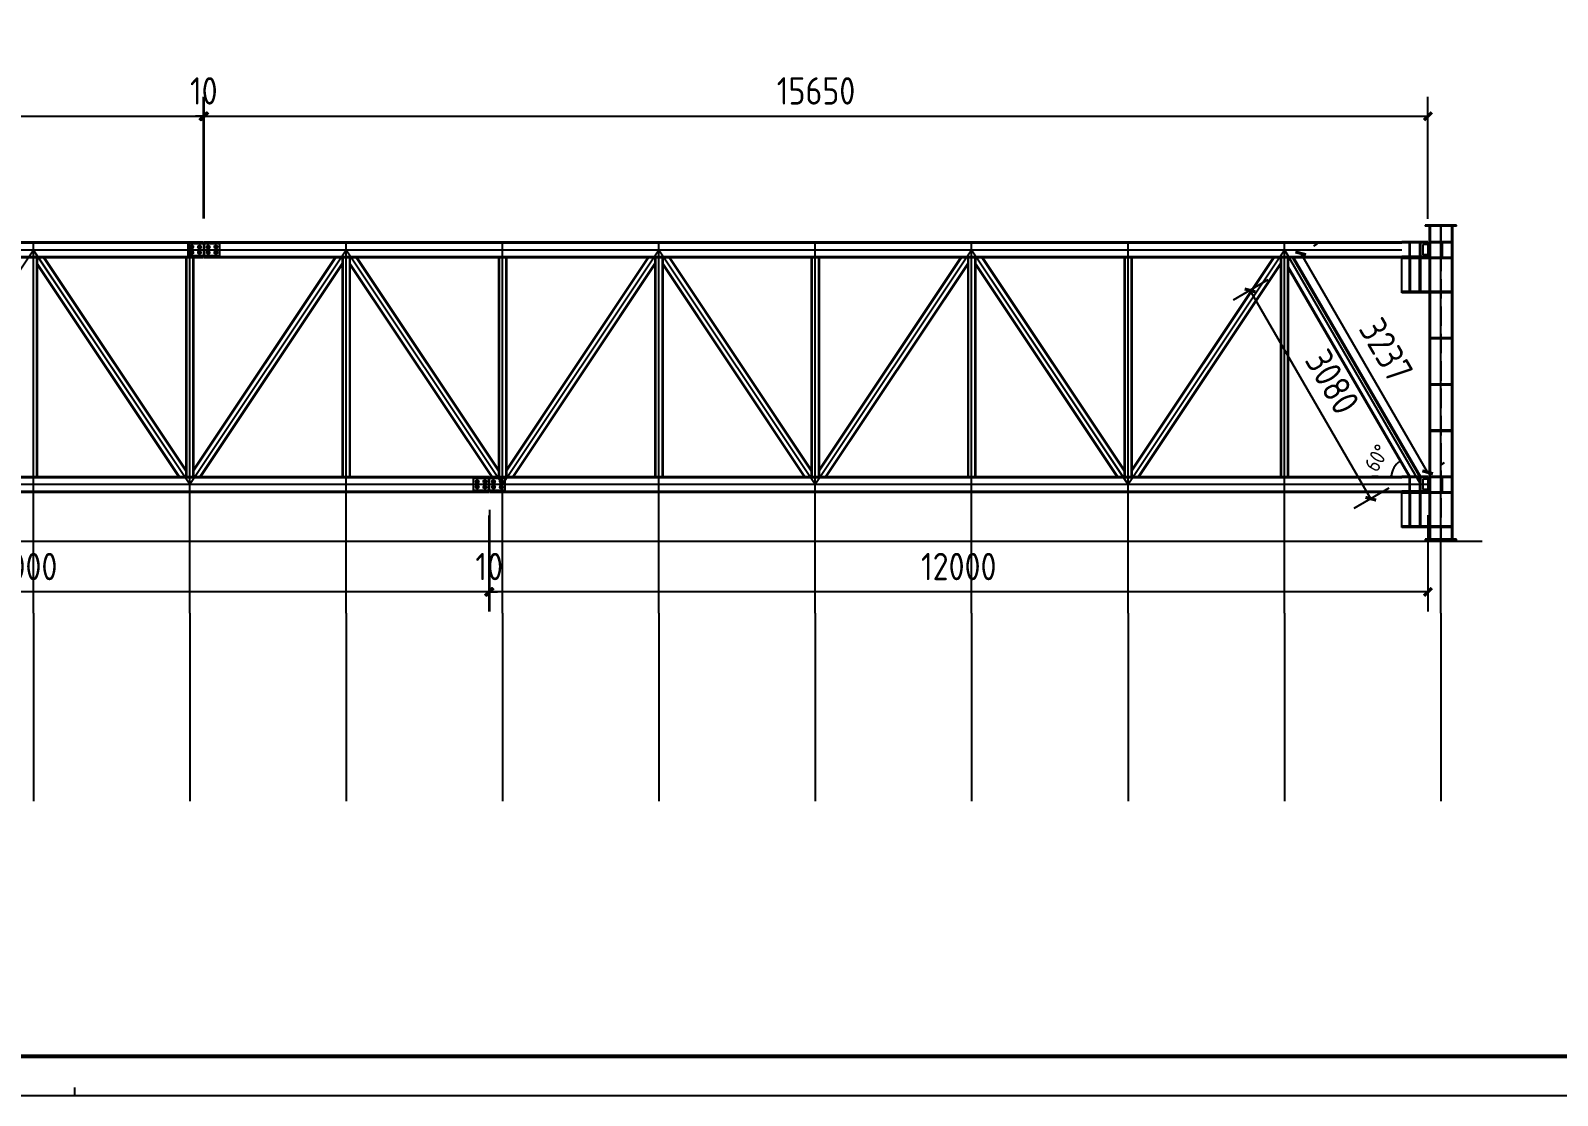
# Model space of a CAD drawing. Extents: x 1689 to 157754, y 6281 to 73826.
# Drawn here: x 94550 to 114078, y 6281 to 19898 of the extents above; entities that cross this region are included whole.
import ezdxf
from ezdxf.enums import TextEntityAlignment as Align

# ---------------------------------------------------------------- set-up
doc = ezdxf.new("R2010")
doc.units = 0
doc.header["$LTSCALE"] = 1000
doc.header["$MEASUREMENT"] = 0
doc.linetypes.add('DASH', pattern=[0.35, 0.25, -0.1])
for name, color, linetype in [('AXIS', 3, 'Continuous'), ('DOTE', 1, 'Continuous'), ('PUB_TITLE', 4, 'Continuous')]:
    doc.layers.add(name, color=color, linetype=linetype)
doc.styles.get("Standard").update_dxf_attribs({"font": 'gbenor.shx', "bigfont": 'gbcbig.shx'})
doc.dimstyles.get("Standard").update_dxf_attribs({"dimscale": 100, "dimtxt": 3.5, "dimasz": 1, "dimexe": 2.5, "dimexo": 3, "dimgap": 1.5, "dimtad": 1, "dimdec": 0, "dimzin": 0, "dimdsep": 46, "dimtxsty": 'Standard', "dimblk": 'ARCHTICK', "dimcen": 0.09, "dimadec": 0, "dimazin": 0, "dimtfac": 1, "dimtdec": 0, "dimtix": 1, "dimtmove": 2, "dimatfit": 3, "dimfxl": 1, "dimtolj": 1, "dimtzin": 0, "dimarcsym": 0})

# ---------------------------------------------------------------- blocks, each defined once
blk = doc.blocks.new('$titleblk$00000167')
blk.add_line((-594.5, 0), (-594.5, 2))
blk.add_lwpolyline([(-1189, 0), (0, 0), (0, 841), (-1189, 841)], close=True)
at = {"const_width": 1}
blk.add_lwpolyline([(-1164, 10), (-10, 10), (-10, 831), (-1164, 831)], close=True, dxfattribs=at)
at = {"flags": 4}
for tag, p in [('(扩展图名)', (-62.12, 184.1)), ('图名', (-62.12, 180.13)), ('日期', (-62.12, 172.03)), ('图号', (-62.12, 163.99)), ('比例', (-62.12, 156)), ('子项', (-59.56, 82.07)), ('工程名称', (-59.24, 70.19)), ('设计号', (-36.91, 28.62))]:
    blk.add_attdef(tag, text='', height=3.5, dxfattribs=at).set_placement(p, align=Align.CENTER)
for tag, p in [('设计人', (-64.84, 148.13)), ('负责人', (-64.71, 140.27)), ('主持人', (-64.73, 132.26)), ('校对人', (-64.28, 124.4)), ('审核人', (-63.96, 116.15)), ('审定人', (-64.16, 107.95)), ('所长', (-64.16, 99.76))]:
    blk.add_attdef(tag, p, '', height=3.5)
blk = doc.blocks.new('_ArchTick')
at = {"color": 0, "linetype": 'ByBlock', "const_width": 0.4}
blk.add_lwpolyline([(-0.5, -0.5), (0.5, 0.5)], dxfattribs=at)
blk = doc.blocks.new('*D123')
at = {"color": 0, "lineweight": -2}
for p, q in [((112418, 14249), (110794, 17049)), ((110961, 17146), (111010, 17174)), ((112585, 14346), (112634, 14374))]:
    blk.add_line(p, q, dxfattribs=at)
at = {"layer": 'Defpoints', "color": 0}
for p in [(110702, 16995), (110794, 17049), (112326, 14195)]:
    blk.add_point(p, dxfattribs=at)
at = {"color": 0, "lineweight": -2, "xscale": 100, "yscale": 100, "zscale": 100}
for p, rotation in [((110794, 17049), 120.1137331509831), ((112418, 14249), 300.1137331509831)]:
    blk.add_blockref('_ArchTick', p, dxfattribs=dict(at, rotation=rotation))
at = {"color": 0, "insert": (111887, 15812), "char_height": 350, "attachment_point": 5, "rotation": 300.1137}
blk.add_mtext('\\A1;3237', dxfattribs=at)
blk = doc.blocks.new('*D124')
at = {"color": 0, "lineweight": -2}
for p, q in [((110376, 16709), (109930, 16450)), ((111691, 13911), (110146, 16575)), ((111922, 14045), (111475, 13786))]:
    blk.add_line(p, q, dxfattribs=at)
at = {"layer": 'Defpoints', "color": 0}
for p in [(110636, 16860), (110146, 16575), (112181, 14195)]:
    blk.add_point(p, dxfattribs=at)
at = {"color": 0, "lineweight": -2, "xscale": 100, "yscale": 100, "zscale": 100}
for p, rotation in [((110146, 16575), 120.1137331509824), ((111691, 13911), 300.1137331509824)]:
    blk.add_blockref('_ArchTick', p, dxfattribs=dict(at, rotation=rotation))
at = {"color": 0, "insert": (111200, 15406), "char_height": 350, "attachment_point": 5, "rotation": 300.1137}
blk.add_mtext('\\A1;3080', dxfattribs=at)
blk = doc.blocks.new('*D125')
at = {"color": 0, "lineweight": -2}
blk.add_line((111786, 14195), (111705, 14195), dxfattribs=at)
blk.add_arc((112181, 14195), 226, 120.1137, 180, dxfattribs=at)
at = {"layer": 'Defpoints', "color": 0}
for p in [(110636, 16860), (112008, 14340), (112086, 14195), (112181, 14195), (112421, 14195)]:
    blk.add_point(p, dxfattribs=at)
at = {"color": 0, "lineweight": -2, "xscale": 30, "yscale": 30, "zscale": 30}
for p, rotation in [((112068, 14391), 30.11373315098232), ((111955, 14195), 270.0000000000044)]:
    blk.add_blockref('_ArchTick', p, dxfattribs=dict(at, rotation=rotation))
at = {"color": 0, "insert": (111768, 14433), "char_height": 200, "attachment_point": 5, "rotation": 60.0569}
blk.add_mtext('\\A1;60°', dxfattribs=at)
blk = doc.blocks.new('*D137')
at = {"layer": 'AXIS', "color": 0, "lineweight": -2}
for p, q in [((84761, 17495), (84761, 19051)), ((96761, 17495), (96761, 19051)), ((84761, 18801), (96761, 18801))]:
    blk.add_line(p, q, dxfattribs=at)
at = {"layer": 'Defpoints', "color": 0}
for p in [(96761, 18801), (84761, 17195), (96761, 17195)]:
    blk.add_point(p, dxfattribs=at)
at = {"layer": 'AXIS', "color": 0, "lineweight": -2, "xscale": 100, "yscale": 100, "zscale": 100, "rotation": 180}
blk.add_blockref('_ArchTick', (84761, 18801), dxfattribs=at)
at = {"layer": 'AXIS', "color": 0, "lineweight": -2, "xscale": 100, "yscale": 100, "zscale": 100}
blk.add_blockref('_ArchTick', (96761, 18801), dxfattribs=at)
at = {"layer": 'AXIS', "color": 0, "insert": (90761, 19126), "char_height": 350, "attachment_point": 5}
blk.add_mtext('\\A1;12000', dxfattribs=at)
blk = doc.blocks.new('*D138')
at = {"layer": 'AXIS', "color": 0, "lineweight": -2}
for p, q in [((96761, 17495), (96761, 19051)), ((96771, 17495), (96771, 19051)), ((96761, 18801), (96661, 18801)), ((96761, 18801), (96771, 18801)), ((96771, 18801), (96871, 18801))]:
    blk.add_line(p, q, dxfattribs=at)
at = {"layer": 'Defpoints', "color": 0}
for p in [(96771, 18801), (96761, 17195), (96771, 17195)]:
    blk.add_point(p, dxfattribs=at)
at = {"layer": 'AXIS', "color": 0, "lineweight": -2, "xscale": 100, "yscale": 100, "zscale": 100}
blk.add_blockref('_ArchTick', (96761, 18801), dxfattribs=at)
at = {"layer": 'AXIS', "color": 0, "lineweight": -2, "xscale": 100, "yscale": 100, "zscale": 100, "rotation": 180}
blk.add_blockref('_ArchTick', (96771, 18801), dxfattribs=at)
at = {"layer": 'AXIS', "color": 0, "insert": (96766, 19126), "char_height": 350, "attachment_point": 5}
blk.add_mtext('\\A1;10', dxfattribs=at)
blk = doc.blocks.new('*D139')
at = {"layer": 'AXIS', "color": 0, "lineweight": -2}
for p, q in [((96771, 17495), (96771, 19051)), ((112421, 17489), (112421, 19051)), ((96771, 18801), (112421, 18801))]:
    blk.add_line(p, q, dxfattribs=at)
at = {"layer": 'Defpoints', "color": 0}
for p in [(112421, 18801), (96771, 17195), (112421, 17189)]:
    blk.add_point(p, dxfattribs=at)
at = {"layer": 'AXIS', "color": 0, "lineweight": -2, "xscale": 100, "yscale": 100, "zscale": 100, "rotation": 180}
blk.add_blockref('_ArchTick', (96771, 18801), dxfattribs=at)
at = {"layer": 'AXIS', "color": 0, "lineweight": -2, "xscale": 100, "yscale": 100, "zscale": 100}
blk.add_blockref('_ArchTick', (112421, 18801), dxfattribs=at)
at = {"layer": 'AXIS', "color": 0, "insert": (104596, 19126), "char_height": 350, "attachment_point": 5}
blk.add_mtext('\\A1;15650', dxfattribs=at)
blk = doc.blocks.new('*D140')
at = {"layer": 'AXIS', "color": 0, "lineweight": -2}
for p, q in [((100421, 13770), (100421, 12469)), ((112421, 13699), (112421, 12469)), ((112421, 12719), (100421, 12719))]:
    blk.add_line(p, q, dxfattribs=at)
at = {"layer": 'Defpoints', "color": 0}
for p in [(100421, 14070), (112421, 13999), (100421, 12719)]:
    blk.add_point(p, dxfattribs=at)
at = {"layer": 'AXIS', "color": 0, "lineweight": -2, "xscale": 100, "yscale": 100, "zscale": 100, "rotation": 180}
blk.add_blockref('_ArchTick', (100421, 12719), dxfattribs=at)
at = {"layer": 'AXIS', "color": 0, "lineweight": -2, "xscale": 100, "yscale": 100, "zscale": 100}
blk.add_blockref('_ArchTick', (112421, 12719), dxfattribs=at)
at = {"layer": 'AXIS', "color": 0, "insert": (106421, 13044), "char_height": 350, "attachment_point": 5}
blk.add_mtext('\\A1;12000', dxfattribs=at)
blk = doc.blocks.new('*D141')
at = {"layer": 'AXIS', "color": 0, "lineweight": -2}
for p, q in [((100411, 13695), (100411, 12469)), ((100421, 13770), (100421, 12469)), ((100411, 12719), (100311, 12719)), ((100421, 12719), (100411, 12719)), ((100421, 12719), (100521, 12719))]:
    blk.add_line(p, q, dxfattribs=at)
at = {"layer": 'Defpoints', "color": 0}
for p in [(100421, 14070), (100411, 13995), (100411, 12719)]:
    blk.add_point(p, dxfattribs=at)
at = {"layer": 'AXIS', "color": 0, "lineweight": -2, "xscale": 100, "yscale": 100, "zscale": 100}
blk.add_blockref('_ArchTick', (100411, 12719), dxfattribs=at)
at = {"layer": 'AXIS', "color": 0, "lineweight": -2, "xscale": 100, "yscale": 100, "zscale": 100, "rotation": 180}
blk.add_blockref('_ArchTick', (100421, 12719), dxfattribs=at)
at = {"layer": 'AXIS', "color": 0, "insert": (100416, 13044), "char_height": 350, "attachment_point": 5}
blk.add_mtext('\\A1;10', dxfattribs=at)
blk = doc.blocks.new('*D142')
at = {"layer": 'AXIS', "color": 0, "lineweight": -2}
for p, q in [((88411, 13695), (88411, 12469)), ((100411, 13695), (100411, 12469)), ((100411, 12719), (88411, 12719))]:
    blk.add_line(p, q, dxfattribs=at)
at = {"layer": 'Defpoints', "color": 0}
for p in [(88411, 13995), (100411, 13995), (88411, 12719)]:
    blk.add_point(p, dxfattribs=at)
at = {"layer": 'AXIS', "color": 0, "lineweight": -2, "xscale": 100, "yscale": 100, "zscale": 100, "rotation": 180}
blk.add_blockref('_ArchTick', (88411, 12719), dxfattribs=at)
at = {"layer": 'AXIS', "color": 0, "lineweight": -2, "xscale": 100, "yscale": 100, "zscale": 100}
blk.add_blockref('_ArchTick', (100411, 12719), dxfattribs=at)
at = {"layer": 'AXIS', "color": 0, "insert": (94411, 13044), "char_height": 350, "attachment_point": 5}
blk.add_mtext('\\A1;12000', dxfattribs=at)

msp = doc.modelspace()

# ---------------------------------------------------------------- hatches: boundary and pattern name
h = msp.add_hatch()
h.set_pattern_fill('ANSI31', color=2, style=0)
h.set_pattern_definition([(45, (12010.5188, 0), (-1.122532015, 1.122532015), [])])
h.paths.add_polyline_path([(96611.4, 17150.2, 0.2152504), (96596.4, 17143.5), (96596.4, 17130.2), (96611.4, 17130.2)])
h.paths.add_polyline_path([(96611.4, 17130.2), (96596.4, 17130.2), (96596.4, 17117, 0.2152504), (96611.4, 17110.2)])
h.paths.add_polyline_path([(96596.4, 17143.5, 0.1826758), (96591.4, 17130.2), (96596.4, 17130.2)])
h.paths.add_polyline_path([(96596.4, 17130.2), (96591.4, 17130.2, 0.1826758), (96596.4, 17117)])
h.paths.add_polyline_path([(96631.4, 17130.2), (96611.4, 17130.2), (96611.4, 17110.2, 0.4142136)])
h.paths.add_polyline_path([(96611.4, 17150.2), (96611.4, 17130.2), (96631.4, 17130.2, 0.4142136)])
h.paths.add_polyline_path([(96611.4, 17080.2, 0.2152504), (96596.4, 17073.5), (96596.4, 17060.2), (96611.4, 17060.2)])
h.paths.add_polyline_path([(96596.4, 17073.5, 0.1826758), (96591.4, 17060.2), (96596.4, 17060.2)])
h.paths.add_polyline_path([(96596.4, 17060.2), (96591.4, 17060.2, 0.1826758), (96596.4, 17047)])
h.paths.add_polyline_path([(96611.4, 17060.2), (96596.4, 17060.2), (96596.4, 17047, 0.2152504), (96611.4, 17040.2)])
h.paths.add_polyline_path([(96631.4, 17060.2), (96611.4, 17060.2), (96611.4, 17040.2, 0.4142136)])
h.paths.add_polyline_path([(96611.4, 17080.2), (96611.4, 17060.2), (96631.4, 17060.2, 0.4142136)])
h.paths.add_polyline_path([(96711.4, 17080.2, 0.4142136), (96691.4, 17060.2), (96711.4, 17060.2)])
h.paths.add_polyline_path([(96711.4, 17060.2), (96691.4, 17060.2, 0.4142136), (96711.4, 17040.2)])
h.paths.add_polyline_path([(96731.4, 17060.2), (96711.4, 17060.2), (96711.4, 17040.2, 0.4142136)])
h.paths.add_polyline_path([(96711.4, 17080.2), (96711.4, 17060.2), (96731.4, 17060.2, 0.4142136)])
h.paths.add_polyline_path([(96711.4, 17130.2), (96691.4, 17130.2, 0.4142136), (96711.4, 17110.2)])
h.paths.add_polyline_path([(96711.4, 17150.2, 0.4142136), (96691.4, 17130.2), (96711.4, 17130.2)])
h.paths.add_polyline_path([(96711.4, 17150.2), (96711.4, 17130.2), (96731.4, 17130.2, 0.4142136)])
h.paths.add_polyline_path([(96731.4, 17130.2), (96711.4, 17130.2), (96711.4, 17110.2, 0.4142136)])
h.paths.add_polyline_path([(96821.4, 17150.2, 0.4142136), (96801.4, 17130.2), (96821.4, 17130.2)])
h.paths.add_polyline_path([(96821.4, 17130.2), (96801.4, 17130.2, 0.4142136), (96821.4, 17110.2)])
h.paths.add_polyline_path([(96821.4, 17150.2), (96821.4, 17130.2), (96841.4, 17130.2, 0.4142136)])
h.paths.add_polyline_path([(96841.4, 17130.2), (96821.4, 17130.2), (96821.4, 17110.2, 0.4142136)])
h.paths.add_polyline_path([(96821.4, 17080.2, 0.4142136), (96801.4, 17060.2), (96821.4, 17060.2)])
h.paths.add_polyline_path([(96821.4, 17060.2), (96801.4, 17060.2, 0.4142136), (96821.4, 17040.2)])
h.paths.add_polyline_path([(96821.4, 17080.2), (96821.4, 17060.2), (96841.4, 17060.2, 0.4142136)])
h.paths.add_polyline_path([(96841.4, 17060.2), (96821.4, 17060.2), (96821.4, 17040.2, 0.4142136)])
h.paths.add_polyline_path([(96921.4, 17130.2), (96901.4, 17130.2, 0.4142136), (96921.4, 17110.2)])
h.paths.add_polyline_path([(96921.4, 17150.2, 0.4142136), (96901.4, 17130.2), (96921.4, 17130.2)])
h.paths.add_polyline_path([(96921.4, 17150.2), (96921.4, 17130.2), (96941.4, 17130.2, 0.4142136)])
h.paths.add_polyline_path([(96941.4, 17130.2), (96921.4, 17130.2), (96921.4, 17110.2, 0.4142136)])
h.paths.add_polyline_path([(96921.4, 17080.2, 0.4142136), (96901.4, 17060.2), (96921.4, 17060.2)])
h.paths.add_polyline_path([(96921.4, 17060.2), (96901.4, 17060.2, 0.4142136), (96921.4, 17040.2)])
h.paths.add_polyline_path([(96941.4, 17060.2), (96921.4, 17060.2), (96921.4, 17040.2, 0.4142136)])
h.paths.add_polyline_path([(96921.4, 17080.2), (96921.4, 17060.2), (96941.4, 17060.2, 0.4142136)])
h = msp.add_hatch()
h.set_pattern_fill('ANSI31', color=2, style=0)
h.set_pattern_definition([(45, (15660.5188, -3000), (-1.122532015, 1.122532015), [])])
h.paths.add_polyline_path([(100261.4, 14150.2, 0.2152504), (100246.4, 14143.5), (100246.4, 14130.2), (100261.4, 14130.2)])
h.paths.add_polyline_path([(100261.4, 14130.2), (100246.4, 14130.2), (100246.4, 14117, 0.2152504), (100261.4, 14110.2)])
h.paths.add_polyline_path([(100246.4, 14143.5, 0.1826758), (100241.4, 14130.2), (100246.4, 14130.2)])
h.paths.add_polyline_path([(100246.4, 14130.2), (100241.4, 14130.2, 0.1826758), (100246.4, 14117)])
h.paths.add_polyline_path([(100281.4, 14130.2), (100261.4, 14130.2), (100261.4, 14110.2, 0.4142136)])
h.paths.add_polyline_path([(100261.4, 14150.2), (100261.4, 14130.2), (100281.4, 14130.2, 0.4142136)])
h.paths.add_polyline_path([(100261.4, 14080.2, 0.2152504), (100246.4, 14073.5), (100246.4, 14060.2), (100261.4, 14060.2)])
h.paths.add_polyline_path([(100246.4, 14073.5, 0.1826758), (100241.4, 14060.2), (100246.4, 14060.2)])
h.paths.add_polyline_path([(100246.4, 14060.2), (100241.4, 14060.2, 0.1826758), (100246.4, 14047)])
h.paths.add_polyline_path([(100261.4, 14060.2), (100246.4, 14060.2), (100246.4, 14047, 0.2152504), (100261.4, 14040.2)])
h.paths.add_polyline_path([(100281.4, 14060.2), (100261.4, 14060.2), (100261.4, 14040.2, 0.4142136)])
h.paths.add_polyline_path([(100261.4, 14080.2), (100261.4, 14060.2), (100281.4, 14060.2, 0.4142136)])
h.paths.add_polyline_path([(100361.4, 14080.2, 0.4142136), (100341.4, 14060.2), (100361.4, 14060.2)])
h.paths.add_polyline_path([(100361.4, 14060.2), (100341.4, 14060.2, 0.4142136), (100361.4, 14040.2)])
h.paths.add_polyline_path([(100381.4, 14060.2), (100361.4, 14060.2), (100361.4, 14040.2, 0.4142136)])
h.paths.add_polyline_path([(100361.4, 14080.2), (100361.4, 14060.2), (100381.4, 14060.2, 0.4142136)])
h.paths.add_polyline_path([(100361.4, 14130.2), (100341.4, 14130.2, 0.4142136), (100361.4, 14110.2)])
h.paths.add_polyline_path([(100361.4, 14150.2, 0.4142136), (100341.4, 14130.2), (100361.4, 14130.2)])
h.paths.add_polyline_path([(100361.4, 14150.2), (100361.4, 14130.2), (100381.4, 14130.2, 0.4142136)])
h.paths.add_polyline_path([(100381.4, 14130.2), (100361.4, 14130.2), (100361.4, 14110.2, 0.4142136)])
h.paths.add_polyline_path([(100471.4, 14150.2, 0.4142136), (100451.4, 14130.2), (100471.4, 14130.2)])
h.paths.add_polyline_path([(100471.4, 14130.2), (100451.4, 14130.2, 0.4142136), (100471.4, 14110.2)])
h.paths.add_polyline_path([(100471.4, 14150.2), (100471.4, 14130.2), (100491.4, 14130.2, 0.4142136)])
h.paths.add_polyline_path([(100491.4, 14130.2), (100471.4, 14130.2), (100471.4, 14110.2, 0.4142136)])
h.paths.add_polyline_path([(100471.4, 14080.2, 0.4142136), (100451.4, 14060.2), (100471.4, 14060.2)])
h.paths.add_polyline_path([(100471.4, 14060.2), (100451.4, 14060.2, 0.4142136), (100471.4, 14040.2)])
h.paths.add_polyline_path([(100471.4, 14080.2), (100471.4, 14060.2), (100491.4, 14060.2, 0.4142136)])
h.paths.add_polyline_path([(100491.4, 14060.2), (100471.4, 14060.2), (100471.4, 14040.2, 0.4142136)])
h.paths.add_polyline_path([(100571.4, 14130.2), (100551.4, 14130.2, 0.4142136), (100571.4, 14110.2)])
h.paths.add_polyline_path([(100571.4, 14150.2, 0.4142136), (100551.4, 14130.2), (100571.4, 14130.2)])
h.paths.add_polyline_path([(100571.4, 14150.2), (100571.4, 14130.2), (100591.4, 14130.2, 0.4142136)])
h.paths.add_polyline_path([(100591.4, 14130.2), (100571.4, 14130.2), (100571.4, 14110.2, 0.4142136)])
h.paths.add_polyline_path([(100571.4, 14080.2, 0.4142136), (100551.4, 14060.2), (100571.4, 14060.2)])
h.paths.add_polyline_path([(100571.4, 14060.2), (100551.4, 14060.2, 0.4142136), (100571.4, 14040.2)])
h.paths.add_polyline_path([(100591.4, 14060.2), (100571.4, 14060.2), (100571.4, 14040.2, 0.4142136)])
h.paths.add_polyline_path([(100571.4, 14080.2), (100571.4, 14060.2), (100591.4, 14060.2, 0.4142136)])

# ---------------------------------------------------------------- linework, layer by layer
for p, q in [((112385.8, 17409.2), (112385.8, 17395.2)), ((112785.8, 17409.2), (112385.8, 17409.2)), ((112785.8, 17395.2), (112385.8, 17395.2)), ((112785.8, 17395.2), (112385.8, 17395.2)), ((112435.8, 17395.2), (112435.8, 13395.2)), ((112450.8, 17395.2), (112450.8, 13395.2)), ((112720.8, 17395.2), (112720.8, 13395.2)), ((112735.8, 17395.2), (112735.8, 13395.2)), ((112785.8, 17395.2), (112785.8, 17409.2)), ((84760.8, 17195.2), (96760.8, 17195.2)), ((84760.8, 17195.2), (96760.8, 17195.2)), ((96760.8, 17195.2), (96760.8, 16995.2)), ((96770.8, 17195.2), (96770.8, 16995.2)), ((96770.8, 17195.2), (112420.8, 17195.2)), ((96770.8, 17195.2), (112085.8, 17195.2)), ((112420.8, 17195.2), (112085.8, 17195.2)), ((112420.8, 17195.2), (112420.8, 16995.2)), ((112420.8, 17195.2), (112420.8, 16995.2)), ((112720.8, 17195.2), (112450.8, 17195.2)), ((112485.8, 17183.2), (112485.8, 17195.2)), ((112485.8, 17183.2), (112485.8, 17195.2)), ((112685.8, 17183.2), (112685.8, 17195.2)), ((84760.8, 17183.2), (96760.8, 17183.2)), ((84760.8, 17007.2), (96760.8, 17007.2)), ((84760.8, 16995.2), (96760.8, 16995.2)), ((94585.8, 17095.2), (96585.8, 14095.2)), ((94627.4, 16995.2), (94627.4, 14195.2)), ((94635.4, 16995.2), (94635.4, 14195.2)), ((94716.3, 16995.2), (96535.4, 14266.7)), ((94727.1, 16995.2), (96535.4, 14282.9)), ((96535.4, 16995.2), (96535.4, 14195.2)), ((96543.4, 16995.2), (96543.4, 14195.2)), ((96627.4, 16995.2), (96627.4, 14195.2)), ((96635.4, 14282.9), (98443.6, 16995.2)), ((96635.4, 14266.7), (98454.4, 16995.2)), ((96635.4, 16995.2), (96635.4, 14195.2)), ((96770.8, 17183.2), (112085.8, 17183.2)), ((96770.8, 17007.2), (112085.8, 17007.2)), ((96770.8, 16995.2), (112085.8, 16995.2)), ((98535.4, 16995.2), (98535.4, 14195.2)), ((98543.4, 16995.2), (98543.4, 14195.2)), ((98585.8, 17095.2), (100585.8, 14095.2)), ((98627.4, 16995.2), (98627.4, 14195.2)), ((98635.4, 16995.2), (98635.4, 14195.2)), ((98716.3, 16995.2), (100535.4, 14266.7)), ((98727.1, 16995.2), (100535.4, 14282.9)), ((100535.4, 16995.2), (100535.4, 14195.2)), ((100543.4, 16995.2), (100543.4, 14195.2)), ((100627.4, 16995.2), (100627.4, 14195.2)), ((100635.4, 14282.9), (102443.6, 16995.2)), ((100635.4, 14266.7), (102454.4, 16995.2)), ((100635.4, 16995.2), (100635.4, 14195.2)), ((102535.4, 16995.2), (102535.4, 14195.2)), ((102543.4, 16995.2), (102543.4, 14195.2)), ((102585.8, 17095.2), (104585.8, 14095.2)), ((102627.4, 16995.2), (102627.4, 14195.2)), ((102635.4, 16995.2), (102635.4, 14195.2)), ((102716.3, 16995.2), (104535.4, 14266.7)), ((102727.1, 16995.2), (104535.4, 14282.9)), ((104535.4, 16995.2), (104535.4, 14195.2)), ((104543.4, 16995.2), (104543.4, 14195.2)), ((104627.4, 16995.2), (104627.4, 14195.2)), ((104635.4, 14282.9), (106443.6, 16995.2)), ((104635.4, 14266.7), (106454.4, 16995.2)), ((104635.4, 16995.2), (104635.4, 14195.2)), ((106535.4, 16995.2), (106535.4, 14195.2)), ((106543.4, 16995.2), (106543.4, 14195.2)), ((106585.8, 17095.2), (108585.8, 14095.2)), ((106627.4, 16995.2), (106627.4, 14195.2)), ((106635.4, 16995.2), (106635.4, 14195.2)), ((106716.3, 16995.2), (108535.4, 14266.7)), ((106727.1, 16995.2), (108535.4, 14282.9)), ((108535.4, 16995.2), (108535.4, 14195.2)), ((108543.4, 16995.2), (108543.4, 14195.2)), ((108585.8, 14095.2), (110585.8, 17095.2)), ((108627.4, 16995.2), (108627.4, 14195.2)), ((108635.4, 14282.9), (110443.6, 16995.2)), ((108635.4, 14266.7), (110454.4, 16995.2)), ((108635.4, 16995.2), (108635.4, 14195.2)), ((110535.4, 16995.2), (110535.4, 14195.2)), ((110543.4, 16995.2), (110543.4, 14195.2)), ((110627.4, 16995.2), (110627.4, 14195.2)), ((110635.4, 16995.2), (110635.4, 14195.2)), ((110691.4, 16995.2), (112315.4, 14195.2)), ((110701.8, 16995.2), (112325.8, 14195.2)), ((112420.8, 17183.2), (112085.8, 17183.2)), ((112420.8, 17007.2), (112085.8, 17007.2)), ((112435.8, 16995.2), (112085.8, 16995.2)), ((112085.8, 16995.2), (112085.8, 16983.2)), ((112180.9, 17183.2), (112180.9, 17007.2)), ((112190.9, 17183.2), (112190.9, 17007.2)), ((112314.9, 17183.2), (112314.9, 17007.2)), ((112324.9, 17183.2), (112324.9, 17007.2)), ((112355.8, 17160.2), (112355.8, 17030.2)), ((112435.8, 17160.2), (112355.8, 17160.2)), ((112435.8, 17030.2), (112355.8, 17030.2)), ((112720.8, 17183.2), (112450.8, 17183.2)), ((112720.8, 16995.2), (112450.8, 16995.2)), ((112720.8, 16995.2), (112450.8, 16995.2)), ((112585.8, 17183.2), (112485.8, 17183.2)), ((112585.8, 16995.2), (112485.8, 16995.2)), ((112585.8, 16995.2), (112485.8, 16995.2)), ((112485.8, 16995.2), (112485.8, 16983.2)), ((112485.8, 16995.2), (112485.8, 16983.2)), ((112685.8, 16995.2), (112685.8, 16983.2)), ((94635.4, 16923.8), (96454.4, 14195.2)), ((94635.4, 16907.6), (96443.6, 14195.2)), ((96716.3, 14195.2), (98535.4, 16923.8)), ((96727.1, 14195.2), (98535.4, 16907.6)), ((98635.4, 16923.8), (100454.4, 14195.2)), ((98635.4, 16907.6), (100443.6, 14195.2)), ((100716.3, 14195.2), (102535.4, 16923.8)), ((100727.1, 14195.2), (102535.4, 16907.6)), ((102635.4, 16923.8), (104454.4, 14195.2)), ((102635.4, 16907.6), (104443.6, 14195.2)), ((104716.3, 14195.2), (106535.4, 16923.8)), ((104727.1, 14195.2), (106535.4, 16907.6)), ((106635.4, 16923.8), (108454.4, 14195.2)), ((106635.4, 16907.6), (108443.6, 14195.2)), ((108716.3, 14195.2), (110535.4, 16923.8)), ((108727.1, 14195.2), (110535.4, 16907.6)), ((110635.8, 16877.5), (112191.5, 14195.2)), ((110635.8, 16859.5), (112181.1, 14195.2)), ((112435.8, 16983.2), (112085.8, 16983.2)), ((112085.8, 16545.2), (112085.8, 16983.2)), ((112180.9, 16983.2), (112180.9, 16561.2)), ((112194.9, 16983.2), (112194.9, 16561.2)), ((112310.9, 16983.2), (112310.9, 16561.2)), ((112324.9, 16983.2), (112324.9, 16561.2)), ((112720.8, 16983.2), (112450.8, 16983.2)), ((112435.8, 16561.2), (112085.8, 16561.2)), ((112435.8, 16545.2), (112085.8, 16545.2)), ((112720.8, 16561.2), (112435.8, 16561.2)), ((112720.8, 16545.2), (112435.8, 16545.2)), ((112720.8, 15968.2), (112450.8, 15968.2)), ((112720.8, 15954.2), (112450.8, 15954.2)), ((112720.8, 15377.2), (112450.8, 15377.2)), ((112720.8, 15363.2), (112450.8, 15363.2)), ((112720.8, 14786.2), (112450.8, 14786.2)), ((112720.8, 14772.2), (112450.8, 14772.2)), ((88410.8, 14195.2), (100410.8, 14195.2)), ((88410.8, 14183.2), (100410.8, 14183.2)), ((100410.8, 13995.2), (100410.8, 14195.2)), ((100420.8, 13995.2), (100420.8, 14195.2)), ((100420.8, 14195.2), (112085.8, 14195.2)), ((100420.8, 14183.2), (112085.8, 14183.2)), ((112420.8, 14195.2), (112085.8, 14195.2)), ((112420.8, 14183.2), (112085.8, 14183.2)), ((112181.1, 14183.2), (112181.1, 14007.2)), ((112191.1, 14183.2), (112191.1, 14007.2)), ((112315.8, 14183.2), (112315.8, 14007.2)), ((112325.8, 14183.2), (112325.8, 14007.2)), ((112355.8, 14160.2), (112355.8, 14030.2)), ((112435.8, 14160.2), (112355.8, 14160.2)), ((112420.8, 14195.2), (112420.8, 13995.2)), ((112720.8, 14195.2), (112450.8, 14195.2)), ((112720.8, 14183.2), (112450.8, 14183.2)), ((112485.8, 14183.2), (112485.8, 14195.2)), ((112585.8, 14183.2), (112485.8, 14183.2)), ((112685.8, 14183.2), (112685.8, 14195.2)), ((88410.8, 14007.2), (100410.8, 14007.2)), ((88410.8, 13995.2), (100410.8, 13995.2)), ((100420.8, 14007.2), (112085.8, 14007.2)), ((100420.8, 13995.2), (112085.8, 13995.2)), ((112420.8, 14007.2), (112085.8, 14007.2)), ((112435.8, 13995.2), (112085.8, 13995.2)), ((112085.8, 13995.2), (112085.8, 13983.2)), ((112435.8, 13983.2), (112085.8, 13983.2)), ((112085.8, 13545.2), (112085.8, 13983.2)), ((112181.1, 13983.2), (112181.1, 13561.2)), ((112195.1, 13983.2), (112195.1, 13561.2)), ((112311.8, 13983.2), (112311.8, 13561.2)), ((112325.8, 13983.2), (112325.8, 13561.2)), ((112435.8, 14030.2), (112355.8, 14030.2)), ((112720.8, 13995.2), (112450.8, 13995.2)), ((112720.8, 13983.2), (112450.8, 13983.2)), ((112585.8, 13995.2), (112485.8, 13995.2)), ((112585.8, 13995.2), (112485.8, 13995.2)), ((112485.8, 13995.2), (112485.8, 13983.2)), ((112685.8, 13995.2), (112685.8, 13983.2)), ((112435.8, 13561.2), (112085.8, 13561.2)), ((112435.8, 13545.2), (112085.8, 13545.2)), ((112720.8, 13561.2), (112450.8, 13561.2)), ((112720.8, 13545.2), (112450.8, 13545.2)), ((72136.5, 13370.2), (113113.2, 13370.2)), ((112785.8, 13395.2), (112385.8, 13395.2)), ((112385.8, 13395.2), (112385.8, 13370.2)), ((112785.8, 13370.2), (112385.8, 13370.2)), ((112785.8, 13370.2), (112385.8, 13370.2)), ((112785.8, 13370.2), (112785.8, 13395.2))]:
    msp.add_line(p, q)
at = {"color": 1, "linetype": 'DASH'}
msp.add_line((112585.8, 17420.2), (112585.8, 13370.2), dxfattribs=at)
at = {"color": 1}
for p, q in [((72735.8, 17095.2), (112085.8, 17095.2)), ((92585.8, 14095.2), (94585.8, 17095.2)), ((94585.4, 17095.2), (96585.4, 14095.2)), ((96585.8, 14095.2), (98585.8, 17095.2)), ((98585.4, 17095.2), (100585.4, 14095.2)), ((100585.8, 14095.2), (102585.8, 17095.2)), ((102585.4, 17095.2), (104585.4, 14095.2)), ((104585.8, 14095.2), (106585.8, 17095.2)), ((106585.4, 17095.2), (108585.4, 14095.2)), ((108585.8, 14095.2), (110585.8, 17095.2)), ((110585.8, 17095.2), (112325.8, 14095.2)), ((72735.8, 14095.2), (112450.8, 14095.2))]:
    msp.add_line(p, q, dxfattribs=at)
at = {"color": 2}
for p, q in [((96771.4, 17170.2), (96561.4, 17170.2)), ((96561.4, 17170.2), (96561.4, 17020.2)), ((96561.4, 17020.2), (96771.4, 17020.2)), ((96641.4, 17130.2), (96581.4, 17130.2)), ((96581.4, 17060.2), (96641.4, 17060.2)), ((96611.4, 17160.2), (96611.4, 17100.2)), ((96611.4, 17090.2), (96611.4, 17030.2)), ((96741.4, 17130.2), (96681.4, 17130.2)), ((96681.4, 17060.2), (96741.4, 17060.2)), ((96711.4, 17160.2), (96711.4, 17100.2)), ((96711.4, 17090.2), (96711.4, 17030.2)), ((96971.4, 17170.2), (96771.4, 17170.2)), ((96771.4, 17020.2), (96971.4, 17020.2)), ((96851.4, 17130.2), (96791.4, 17130.2)), ((96791.4, 17060.2), (96851.4, 17060.2)), ((96821.4, 17100.2), (96821.4, 17160.2)), ((96821.4, 17030.2), (96821.4, 17090.2)), ((96951.4, 17130.2), (96891.4, 17130.2)), ((96891.4, 17060.2), (96951.4, 17060.2)), ((96921.4, 17100.2), (96921.4, 17160.2)), ((96921.4, 17030.2), (96921.4, 17090.2)), ((96971.4, 17020.2), (96971.4, 17170.2)), ((100421.4, 14170.2), (100211.4, 14170.2)), ((100211.4, 14170.2), (100211.4, 14020.2)), ((100291.4, 14130.2), (100231.4, 14130.2)), ((100231.4, 14060.2), (100291.4, 14060.2)), ((100261.4, 14160.2), (100261.4, 14100.2)), ((100261.4, 14090.2), (100261.4, 14030.2)), ((100391.4, 14130.2), (100331.4, 14130.2)), ((100331.4, 14060.2), (100391.4, 14060.2)), ((100361.4, 14160.2), (100361.4, 14100.2)), ((100361.4, 14090.2), (100361.4, 14030.2)), ((100621.4, 14170.2), (100421.4, 14170.2)), ((100501.4, 14130.2), (100441.4, 14130.2)), ((100441.4, 14060.2), (100501.4, 14060.2)), ((100471.4, 14100.2), (100471.4, 14160.2)), ((100471.4, 14030.2), (100471.4, 14090.2)), ((100601.4, 14130.2), (100541.4, 14130.2)), ((100541.4, 14060.2), (100601.4, 14060.2)), ((100571.4, 14100.2), (100571.4, 14160.2)), ((100571.4, 14030.2), (100571.4, 14090.2)), ((100621.4, 14020.2), (100621.4, 14170.2)), ((100211.4, 14020.2), (100421.4, 14020.2)), ((100421.4, 14020.2), (100621.4, 14020.2))]:
    msp.add_line(p, q, dxfattribs=at)
at = {"linetype": 'DASH'}
for p, q in [((112581.8, 17183.2), (112581.8, 16995.2)), ((112589.8, 17183.2), (112589.8, 16995.2)), ((112603.8, 17183.2), (112603.8, 16995.2)), ((112581.8, 14183.2), (112581.8, 13995.2)), ((112589.8, 14183.2), (112589.8, 13995.2)), ((112603.8, 14183.2), (112603.8, 13995.2))]:
    msp.add_line(p, q, dxfattribs=at)
at = {"color": 2}
for centre in [(96611.4, 17130.2), (96611.4, 17060.2), (96711.4, 17130.2), (96711.4, 17060.2), (96821.4, 17130.2), (96821.4, 17060.2), (96921.4, 17130.2), (96921.4, 17060.2), (100261.4, 14130.2), (100261.4, 14060.2), (100361.4, 14130.2), (100361.4, 14060.2), (100471.4, 14130.2), (100471.4, 14060.2), (100571.4, 14130.2), (100571.4, 14060.2)]:
    msp.add_circle(centre, 20, dxfattribs=at)
at = {"layer": 'AXIS'}
for p, q in [((94585.8, 12446.8), (94585.8, 10044)), ((96585.8, 12446.8), (96585.8, 10044)), ((98585.8, 12446.8), (98585.8, 10044)), ((100585.8, 12446.8), (100585.8, 10044)), ((102585.8, 12446.8), (102585.8, 10044)), ((104585.8, 12446.8), (104585.8, 10044)), ((106585.8, 12446.8), (106585.8, 10044)), ((108585.8, 12446.8), (108585.8, 10044)), ((110585.8, 12446.8), (110585.8, 10044)), ((112585.8, 12446.8), (112585.8, 10044))]:
    msp.add_line(p, q, dxfattribs=at)
at = {"layer": 'DOTE'}
for p, q in [((112585.8, 12446.8), (112585.8, 17409.2)), ((94585.8, 12446.8), (94585.8, 17195.2)), ((96585.8, 12446.8), (96585.8, 17195.2)), ((98585.8, 12446.8), (98585.8, 17195.2)), ((100585.8, 12446.8), (100585.8, 17195.2)), ((102585.8, 12446.8), (102585.8, 17195.2)), ((104585.8, 12446.8), (104585.8, 17195.2)), ((106585.8, 12446.8), (106585.8, 17195.2)), ((108585.8, 12446.8), (108585.8, 17195.2)), ((110585.8, 12446.8), (110585.8, 17195.2))]:
    msp.add_line(p, q, dxfattribs=at)

# ---------------------------------------------------------------- block references
at = {"layer": 'PUB_TITLE', "xscale": 50, "yscale": 50, "zscale": 50}
msp.add_blockref('$titleblk$00000167', (124840, 6280.5), dxfattribs=at)

# ---------------------------------------------------------------- dimensions: what is measured, and where the dimension line sits
at = {"color": 3}
for p1, p2, distance, picture, middle in [((112325.8, 14195.2), (110701.8, 16995.2), -106.3, '*D123', (111886.9, 15811.6)), ((112181.1, 14195.2), (110635.8, 16859.5), 566.2, '*D124', (111199.8, 15406.4))]:
    dim = msp.add_aligned_dim(p1=p1, p2=p2, distance=distance, dimstyle='Standard', dxfattribs=at)
    dim.commit()
    dim.dimension.update_dxf_attribs({"geometry": picture, "text_midpoint": middle})
dim = msp.add_angular_dim_2l(base=(112007.6, 14340.5), line1=((110635.8, 16859.5), (112181.1, 14195.2)), line2=((112420.8, 14195.2), (112085.8, 14195.2)), dimstyle='Standard', override={"dimtxt": 2, "dimasz": 0.3})
dim.commit()
dim.dimension.update_dxf_attribs({"geometry": '*D125', "text_midpoint": (111768.4, 14433)})
at = {"layer": 'AXIS'}
for base, p1, p2, picture, middle in [((96760.8, 18801), (84760.8, 17195.2), (96760.8, 17195.2), '*D137', (90760.8, 19126)), ((96770.8, 18801), (96760.8, 17195.2), (96770.8, 17195.2), '*D138', (96765.8, 19126)), ((112420.8, 18801), (96770.8, 17195.2), (112420.8, 17189.1), '*D139', (104595.8, 19126)), ((100410.8, 12718.6), (100420.8, 14070), (100410.8, 13995.2), '*D141', (100415.8, 13043.6)), ((100420.8, 12718.6), (112420.8, 13998.8), (100420.8, 14070), '*D140', (106420.8, 13043.6)), ((88410.8, 12718.6), (100410.8, 13995.2), (88410.8, 13995.2), '*D142', (94410.8, 13043.6))]:
    dim = msp.add_linear_dim(base=base, p1=p1, p2=p2, dimstyle='Standard', dxfattribs=at)
    dim.commit()
    dim.dimension.update_dxf_attribs({"geometry": picture, "text_midpoint": middle})

doc.saveas('drawing.dxf')
